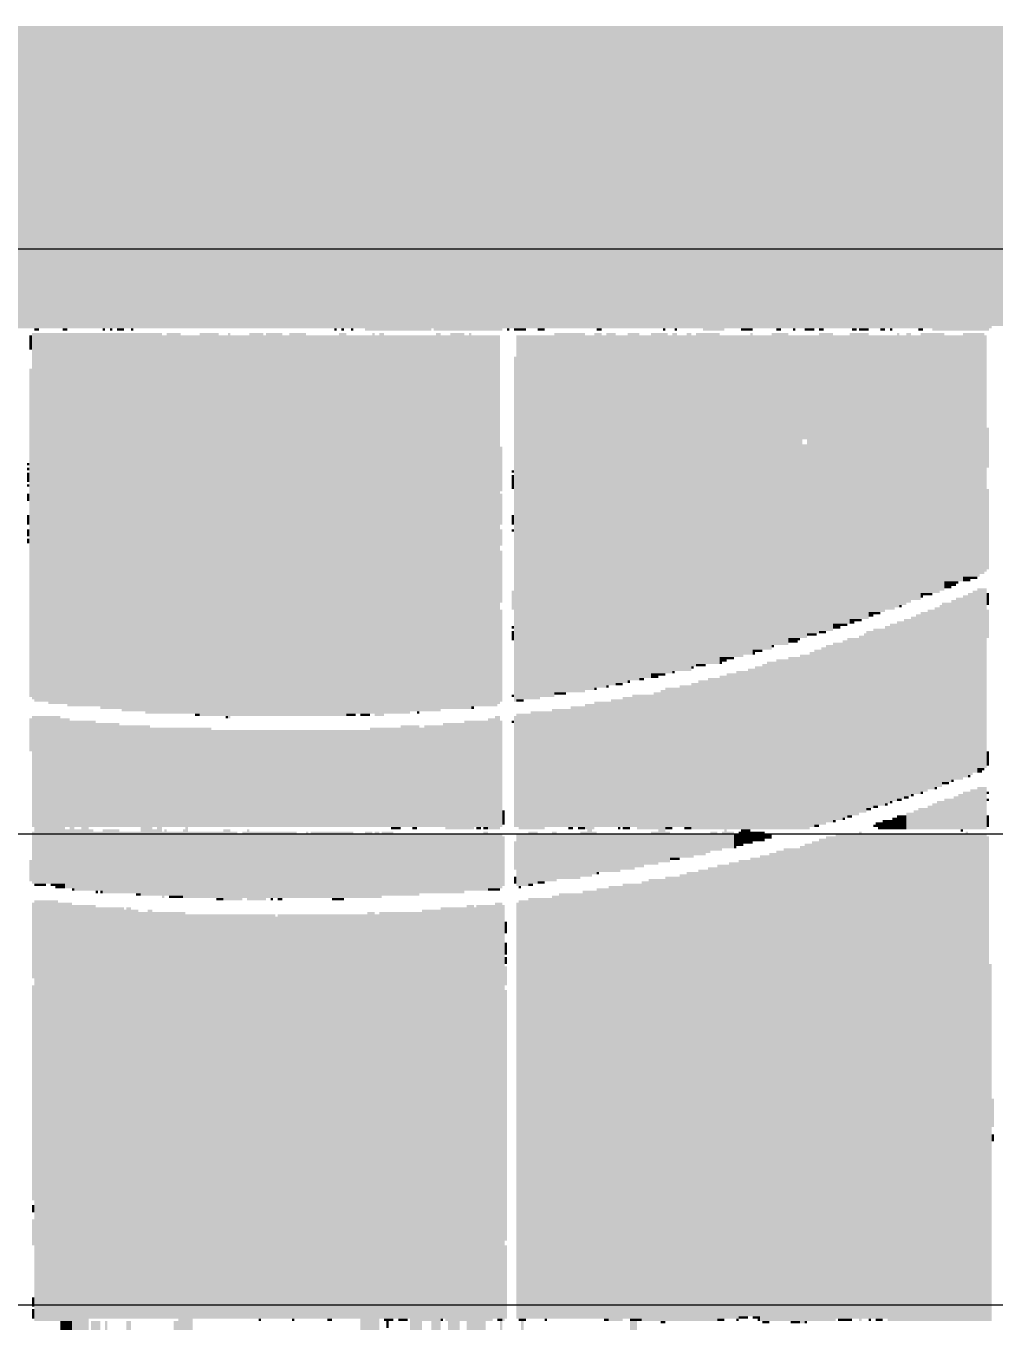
# Model space of a CAD drawing. Extents: x 0 to 19.7, y 0 to 11.
# Drawn here: x 12.667 to 15.644, y 6.698 to 10.681 of the extents above; entities that cross this region are included whole.
import ezdxf

# ---------------------------------------------------------------- set-up
doc = ezdxf.new("R2010")
doc.units = 0
doc.layers.get('0').update_dxf_attribs({"linetype": 'CONTINUOUS'})
doc.layers.add('1', color=1, linetype='CONTINUOUS')

# ---------------------------------------------------------------- blocks, each defined once
blk = doc.blocks.new('*U0')
at = {"color": 7}
for points in [[(0, 1471), (2713, 1471), (0, 1452), (2713, 1452)], [(313, 1452), (2713, 1452), (313, 1450), (2713, 1450)], [(314, 1450), (2713, 1450), (314, 1438), (2713, 1438)], [(315, 1438), (2713, 1438), (315, 1428), (2713, 1428)], [(1341, 1428), (2713, 1428), (1341, 1408), (2713, 1408)], [(1341, 1408), (2356, 1408), (1341, 1407), (2356, 1407)], [(1341, 1407), (2355, 1407), (1341, 1406), (2355, 1406)], [(1341, 1406), (2354, 1406), (1341, 1376), (2354, 1376)], [(1342, 1376), (2354, 1376), (1342, 1375), (2354, 1375)], [(1343, 1375), (2354, 1375), (1343, 1374), (2354, 1374)], [(1344, 1374), (2354, 1374), (1344, 1373), (2354, 1373)], [(1345, 1373), (2354, 1373), (1345, 1371), (2354, 1371)], [(1347, 1371), (2354, 1371), (1347, 1370), (2354, 1370)], [(1348, 1370), (2354, 1370), (1348, 1369), (2354, 1369)], [(1349, 1369), (2354, 1369), (1349, 1368), (2354, 1368)], [(1351, 1368), (2353, 1368), (1351, 1367), (2353, 1367)], [(1352, 1367), (2353, 1367), (1352, 1366), (2353, 1366)], [(1354, 1366), (2352, 1366), (1354, 1365), (2352, 1365)], [(1355, 1365), (2350, 1365), (1355, 1364), (2350, 1364)], [(1356, 1364), (2349, 1364), (1356, 1363), (2349, 1363)], [(1357, 1363), (2348, 1363), (1357, 1362), (2348, 1362)], [(1358, 1362), (2347, 1362), (1358, 1361), (2347, 1361)], [(1359, 1361), (2346, 1361), (1359, 1360), (2346, 1360)], [(1361, 1360), (2345, 1360), (1361, 1359), (2345, 1359)], [(1362, 1359), (2343, 1359), (1362, 1358), (2343, 1358)], [(1363, 1358), (2343, 1358), (1363, 1357), (2343, 1357)], [(1364, 1357), (2341, 1357), (1364, 1356), (2341, 1356)], [(1365, 1356), (2340, 1356), (1365, 1355), (2340, 1355)], [(1366, 1355), (2339, 1355), (1366, 1354), (2339, 1354)], [(1367, 1354), (2338, 1354), (1367, 1353), (2338, 1353)], [(1369, 1353), (2337, 1353), (1369, 1352), (2337, 1352)], [(1370, 1352), (2336, 1352), (1370, 1351), (2336, 1351)], [(1371, 1351), (2334, 1351), (1371, 1350), (2334, 1350)], [(1373, 1350), (2333, 1350), (1373, 1349), (2333, 1349)], [(1374, 1349), (2332, 1349), (1374, 1348), (2332, 1348)], [(1376, 1348), (2331, 1348), (1376, 1347), (2331, 1347)], [(1377, 1347), (2330, 1347), (1377, 1346), (2330, 1346)], [(1393, 1346), (2329, 1346), (1393, 1345), (2329, 1345)], [(1475, 1345), (2328, 1345), (1475, 1344), (2328, 1344)], [(1711, 1344), (2153, 1344), (1711, 1343), (2153, 1343)], [(1746, 1340), (1747, 1340), (1746, 1334), (1747, 1334)], [(1747, 1341), (1802, 1341), (1747, 1186), (1802, 1186)], [(1748, 1343), (1750, 1343), (1748, 1342), (1750, 1342)], [(1760, 1343), (1762, 1343), (1760, 1342), (1762, 1342)], [(1777, 1343), (1778, 1343), (1777, 1342), (1778, 1342)], [(1780, 1343), (1781, 1343), (1780, 1342), (1781, 1342)], [(1783, 1343), (1786, 1343), (1783, 1342), (1786, 1342)], [(1789, 1343), (1790, 1343), (1789, 1342), (1790, 1342)], [(1802, 1340), (1804, 1340), (1802, 1180), (1804, 1180)], [(1804, 1341), (1810, 1341), (1804, 1180), (1810, 1180)], [(1810, 1340), (1818, 1340), (1810, 1180), (1818, 1180)], [(1818, 1341), (1826, 1341), (1818, 1179), (1826, 1179)], [(1826, 1340), (1830, 1340), (1826, 1179), (1830, 1179)], [(1830, 1341), (1831, 1341), (1830, 1178), (1831, 1178)], [(1831, 1340), (1839, 1340), (1831, 1179), (1839, 1179)], [(1839, 1341), (1845, 1341), (1839, 1179), (1845, 1179)], [(1845, 1340), (1846, 1340), (1845, 1179), (1846, 1179)], [(1846, 1341), (1853, 1341), (1846, 1179), (1853, 1179)], [(1853, 1340), (1856, 1340), (1853, 1179), (1856, 1179)], [(1856, 1341), (1863, 1341), (1856, 1179), (1863, 1179)], [(1863, 1340), (1877, 1340), (1863, 1179), (1877, 1179)], [(1875, 1343), (1876, 1343), (1875, 1342), (1876, 1342)], [(1877, 1341), (1880, 1341), (1877, 1179), (1880, 1179)], [(1878, 1343), (1879, 1343), (1878, 1342), (1879, 1342)], [(1880, 1340), (1891, 1340), (1880, 1180), (1891, 1180)], [(1882, 1343), (1883, 1343), (1882, 1342), (1883, 1342)], [(1888, 1343), (1916, 1343), (1888, 1342), (1916, 1342)], [(1891, 1341), (1892, 1341), (1891, 1180), (1892, 1180)], [(1892, 1340), (1894, 1340), (1892, 1179), (1894, 1179)], [(1894, 1341), (1896, 1341), (1894, 1179), (1896, 1179)], [(1896, 1340), (1918, 1340), (1896, 1181), (1918, 1181)], [(1917, 1343), (1946, 1343), (1917, 1342), (1946, 1342)], [(1918, 1341), (1920, 1341), (1918, 1181), (1920, 1181)], [(1920, 1340), (1924, 1340), (1920, 1182), (1924, 1182)], [(1924, 1341), (1930, 1341), (1924, 1182), (1930, 1182)], [(1930, 1340), (1932, 1340), (1930, 1182), (1932, 1182)], [(1932, 1341), (1933, 1341), (1932, 1182), (1933, 1182)], [(1933, 1340), (1945, 1340), (1933, 1184), (1945, 1184)], [(1948, 1343), (1949, 1343), (1948, 1342), (1949, 1342)], [(1951, 1343), (1956, 1343), (1951, 1342), (1956, 1342)], [(1952, 1340), (1968, 1340), (1952, 1187), (1968, 1187)], [(1961, 1343), (1964, 1343), (1961, 1342), (1964, 1342)], [(1968, 1341), (1981, 1341), (1968, 1189), (1981, 1189)], [(1981, 1340), (1985, 1340), (1981, 1190), (1985, 1190)], [(1985, 1341), (1988, 1341), (1985, 1191), (1988, 1191)], [(1986, 1343), (1988, 1343), (1986, 1342), (1988, 1342)], [(1988, 1340), (1990, 1340), (1988, 1191), (1990, 1191)], [(1990, 1341), (1994, 1341), (1990, 1192), (1994, 1192)], [(1994, 1340), (1999, 1340), (1994, 1193), (1999, 1193)], [(1999, 1341), (2004, 1341), (1999, 1194), (2004, 1194)], [(2004, 1340), (2009, 1340), (2004, 1195), (2009, 1195)], [(2009, 1341), (2016, 1341), (2009, 1197), (2016, 1197)], [(2014, 1343), (2015, 1343), (2014, 1342), (2015, 1342)], [(2016, 1340), (2018, 1340), (2016, 1197), (2018, 1197)], [(2018, 1341), (2020, 1341), (2018, 1198), (2020, 1198)], [(2019, 1343), (2020, 1343), (2019, 1342), (2020, 1342)], [(2020, 1340), (2024, 1340), (2020, 1198), (2024, 1198)], [(2024, 1341), (2026, 1341), (2024, 1198), (2026, 1198)], [(2026, 1340), (2028, 1340), (2026, 1200), (2028, 1200)], [(2028, 1341), (2038, 1341), (2028, 1201), (2038, 1201)], [(2031, 1343), (2040, 1343), (2031, 1342), (2040, 1342)], [(2038, 1340), (2051, 1340), (2038, 1205), (2051, 1205)], [(2047, 1343), (2052, 1343), (2047, 1342), (2052, 1342)], [(2051, 1341), (2052, 1341), (2051, 1205), (2052, 1205)], [(2052, 1340), (2060, 1340), (2052, 1207), (2060, 1207)], [(2060, 1341), (2067, 1341), (2060, 1209), (2067, 1209)], [(2062, 1343), (2064, 1343), (2062, 1342), (2064, 1342)], [(2067, 1340), (2080, 1340), (2067, 1296), (2080, 1296)], [(2069, 1343), (2070, 1343), (2069, 1342), (2070, 1342)], [(2074, 1343), (2078, 1343), (2074, 1342), (2078, 1342)], [(2080, 1343), (2082, 1343), (2080, 1342), (2082, 1342)], [(2080, 1341), (2086, 1341), (2080, 1215), (2086, 1215)], [(2086, 1340), (2093, 1340), (2086, 1218), (2093, 1218)], [(2093, 1341), (2101, 1341), (2093, 1220), (2101, 1220)], [(2094, 1343), (2096, 1343), (2094, 1342), (2096, 1342)], [(2097, 1343), (2101, 1343), (2097, 1342), (2101, 1342)], [(2101, 1340), (2113, 1340), (2101, 1225), (2113, 1225)], [(2106, 1343), (2108, 1343), (2106, 1342), (2108, 1342)], [(2110, 1343), (2111, 1343), (2110, 1342), (2111, 1342)], [(2113, 1341), (2114, 1341), (2113, 1225), (2114, 1225)], [(2114, 1340), (2117, 1340), (2114, 1226), (2117, 1226)], [(2117, 1341), (2119, 1341), (2117, 1227), (2119, 1227)], [(2119, 1340), (2123, 1340), (2119, 1228), (2123, 1228)], [(2122, 1343), (2124, 1343), (2122, 1342), (2124, 1342)], [(2123, 1341), (2133, 1341), (2123, 1232), (2133, 1232)], [(2128, 1343), (2152, 1343), (2128, 1342), (2152, 1342)], [(2133, 1340), (2141, 1340), (2133, 1236), (2141, 1236)], [(2141, 1341), (2150, 1341), (2141, 1239), (2150, 1239)], [(2150, 1340), (2151, 1340), (2150, 1240), (2151, 1240)], [(1951, 1331), (1952, 1331), (1951, 1185), (1952, 1185)], [(1746, 1326), (1747, 1326), (1746, 1187), (1747, 1187)], [(2151, 1301), (2152, 1301), (2151, 1284), (2152, 1284)], [(2067, 1296), (2073, 1296), (2067, 1212), (2073, 1212)], [(2075, 1296), (2080, 1296), (2075, 1214), (2080, 1214)], [(1945, 1293), (1946, 1293), (1945, 1274), (1946, 1274)], [(2073, 1294), (2075, 1294), (2073, 1212), (2075, 1212)], [(1745, 1286), (1746, 1286), (1745, 1285), (1746, 1285)], [(1745, 1284), (1746, 1284), (1745, 1283), (1746, 1283)], [(1745, 1282), (1746, 1282), (1745, 1278), (1746, 1278)], [(1950, 1283), (1951, 1283), (1950, 1282), (1951, 1282)], [(1950, 1281), (1951, 1281), (1950, 1275), (1951, 1275)], [(1745, 1277), (1746, 1277), (1745, 1276), (1746, 1276)], [(1745, 1273), (1746, 1273), (1745, 1270), (1746, 1270)], [(1945, 1273), (1946, 1273), (1945, 1260), (1946, 1260)], [(2151, 1275), (2152, 1275), (2151, 1241), (2152, 1241)], [(1745, 1264), (1746, 1264), (1745, 1260), (1746, 1260)], [(1950, 1264), (1951, 1264), (1950, 1260), (1951, 1260)], [(1745, 1258), (1746, 1258), (1745, 1255), (1746, 1255)], [(1945, 1258), (1946, 1258), (1945, 1251), (1946, 1251)], [(1950, 1258), (1951, 1258), (1950, 1257), (1951, 1257)], [(1745, 1254), (1746, 1254), (1745, 1252), (1746, 1252)], [(1945, 1249), (1946, 1249), (1945, 1227), (1946, 1227)], [(2133, 1236), (2139, 1236), (2133, 1235), (2139, 1235)], [(2133, 1235), (2138, 1235), (2133, 1234), (2138, 1234)], [(2141, 1239), (2148, 1239), (2141, 1238), (2148, 1238)], [(2141, 1238), (2147, 1238), (2141, 1237), (2147, 1237)], [(2141, 1237), (2144, 1237), (2141, 1236), (2144, 1236)], [(1950, 1232), (1951, 1232), (1950, 1224), (1951, 1224)], [(2123, 1232), (2131, 1232), (2123, 1231), (2131, 1231)], [(2123, 1231), (2128, 1231), (2123, 1230), (2128, 1230)], [(2123, 1230), (2124, 1230), (2123, 1229), (2124, 1229)], [(2133, 1234), (2136, 1234), (2133, 1233), (2136, 1233)], [(2138, 1229), (2141, 1229), (2138, 1152), (2141, 1152)], [(2141, 1230), (2143, 1230), (2141, 1153), (2143, 1153)], [(2143, 1231), (2145, 1231), (2143, 1154), (2145, 1154)], [(2145, 1232), (2147, 1232), (2145, 1155), (2147, 1155)], [(2147, 1233), (2151, 1233), (2147, 1157), (2151, 1157)], [(2151, 1231), (2152, 1231), (2151, 1226), (2152, 1226)], [(1945, 1224), (1946, 1224), (1945, 1185), (1946, 1185)], [(2101, 1225), (2112, 1225), (2101, 1224), (2112, 1224)], [(2101, 1224), (2108, 1224), (2101, 1223), (2108, 1223)], [(2114, 1226), (2115, 1226), (2114, 1225), (2115, 1225)], [(2126, 1224), (2129, 1224), (2126, 1148), (2129, 1148)], [(2129, 1225), (2131, 1225), (2129, 1149), (2131, 1149)], [(2131, 1226), (2132, 1226), (2131, 1149), (2132, 1149)], [(2132, 1227), (2136, 1227), (2132, 1151), (2136, 1151)], [(2136, 1228), (2138, 1228), (2136, 1152), (2138, 1152)], [(2151, 1224), (2152, 1224), (2151, 1212), (2152, 1212)], [(2086, 1218), (2092, 1218), (2086, 1217), (2092, 1217)], [(2093, 1220), (2098, 1220), (2093, 1219), (2098, 1219)], [(2093, 1219), (2095, 1219), (2093, 1218), (2095, 1218)], [(2101, 1223), (2106, 1223), (2101, 1222), (2106, 1222)], [(2101, 1222), (2103, 1222), (2101, 1221), (2103, 1221)], [(2110, 1218), (2113, 1218), (2110, 1143), (2113, 1143)], [(2113, 1219), (2116, 1219), (2113, 1144), (2116, 1144)], [(2116, 1220), (2119, 1220), (2116, 1145), (2119, 1145)], [(2119, 1221), (2121, 1221), (2119, 1146), (2121, 1146)], [(2121, 1222), (2123, 1222), (2121, 1146), (2123, 1146)], [(2123, 1223), (2126, 1223), (2123, 1147), (2126, 1147)], [(1950, 1217), (1951, 1217), (1950, 1216), (1951, 1216)], [(1950, 1215), (1951, 1215), (1950, 1211), (1951, 1211)], [(2075, 1214), (2079, 1214), (2075, 1213), (2079, 1213)], [(2080, 1215), (2083, 1215), (2080, 1214), (2083, 1214)], [(2086, 1217), (2089, 1217), (2086, 1216), (2089, 1216)], [(2097, 1213), (2099, 1213), (2097, 1138), (2099, 1138)], [(2099, 1214), (2100, 1214), (2099, 1138), (2100, 1138)], [(2100, 1215), (2103, 1215), (2100, 1140), (2103, 1140)], [(2103, 1216), (2108, 1216), (2103, 1141), (2108, 1141)], [(2108, 1217), (2110, 1217), (2108, 1142), (2110, 1142)], [(2052, 1207), (2056, 1207), (2052, 1206), (2056, 1206)], [(2060, 1209), (2061, 1209), (2060, 1208), (2061, 1208)], [(2067, 1212), (2072, 1212), (2067, 1211), (2072, 1211)], [(2067, 1211), (2071, 1211), (2067, 1210), (2071, 1210)], [(2078, 1207), (2081, 1207), (2078, 1133), (2081, 1133)], [(2081, 1208), (2083, 1208), (2081, 1133), (2083, 1133)], [(2083, 1209), (2086, 1209), (2083, 1134), (2086, 1134)], [(2086, 1210), (2090, 1210), (2086, 1135), (2090, 1135)], [(2090, 1211), (2092, 1211), (2090, 1136), (2092, 1136)], [(2092, 1212), (2097, 1212), (2092, 1137), (2097, 1137)], [(2038, 1205), (2048, 1205), (2038, 1204), (2048, 1204)], [(2038, 1204), (2044, 1204), (2038, 1203), (2044, 1203)], [(2038, 1203), (2041, 1203), (2038, 1202), (2041, 1202)], [(2038, 1202), (2039, 1202), (2038, 1201), (2039, 1201)], [(2052, 1206), (2053, 1206), (2052, 1205), (2053, 1205)], [(2058, 1202), (2062, 1202), (2058, 1131), (2062, 1131)], [(2062, 1203), (2067, 1203), (2062, 1131), (2067, 1131)], [(2067, 1204), (2072, 1204), (2067, 1131), (2072, 1131)], [(2072, 1205), (2076, 1205), (2072, 1131), (2076, 1131)], [(2076, 1206), (2078, 1206), (2076, 1132), (2078, 1132)], [(2009, 1197), (2015, 1197), (2009, 1196), (2015, 1196)], [(2009, 1196), (2012, 1196), (2009, 1195), (2012, 1195)], [(2018, 1198), (2019, 1198), (2018, 1197), (2019, 1197)], [(2026, 1200), (2027, 1200), (2026, 1199), (2027, 1199)], [(2028, 1201), (2032, 1201), (2028, 1200), (2032, 1200)], [(2038, 1196), (2041, 1196), (2038, 1131), (2041, 1131)], [(2041, 1197), (2045, 1197), (2041, 1131), (2045, 1131)], [(2045, 1198), (2050, 1198), (2045, 1131), (2050, 1131)], [(2050, 1199), (2053, 1199), (2050, 1131), (2053, 1131)], [(2053, 1200), (2056, 1200), (2053, 1131), (2056, 1131)], [(2056, 1201), (2058, 1201), (2056, 1131), (2058, 1131)], [(1985, 1191), (1986, 1191), (1985, 1190), (1986, 1190)], [(1990, 1192), (1991, 1192), (1990, 1191), (1991, 1191)], [(1994, 1193), (1997, 1193), (1994, 1192), (1997, 1192)], [(1999, 1194), (2000, 1194), (1999, 1193), (2000, 1193)], [(2004, 1195), (2006, 1195), (2004, 1194), (2006, 1194)], [(2015, 1191), (2021, 1191), (2015, 1132), (2021, 1132)], [(2021, 1192), (2026, 1192), (2021, 1132), (2026, 1132)], [(2026, 1193), (2029, 1193), (2026, 1131), (2029, 1131)], [(2029, 1194), (2033, 1194), (2029, 1131), (2033, 1131)], [(2033, 1195), (2038, 1195), (2033, 1131), (2038, 1131)], [(1748, 1186), (1802, 1186), (1748, 1185), (1802, 1185)], [(1754, 1185), (1802, 1185), (1754, 1184), (1802, 1184)], [(1950, 1188), (1951, 1188), (1950, 1187), (1951, 1187)], [(1952, 1187), (1962, 1187), (1952, 1186), (1962, 1186)], [(1952, 1186), (1955, 1186), (1952, 1185), (1955, 1185)], [(1968, 1189), (1973, 1189), (1968, 1188), (1973, 1188)], [(1985, 1185), (1992, 1185), (1985, 1132), (1992, 1132)], [(1992, 1186), (1997, 1186), (1992, 1132), (1997, 1132)], [(1997, 1187), (2001, 1187), (1997, 1132), (2001, 1132)], [(2001, 1188), (2010, 1188), (2001, 1132), (2010, 1132)], [(2010, 1189), (2013, 1189), (2010, 1131), (2013, 1131)], [(2013, 1190), (2015, 1190), (2013, 1117), (2015, 1117)], [(1762, 1184), (1802, 1184), (1762, 1183), (1802, 1183)], [(1776, 1183), (1802, 1183), (1776, 1182), (1802, 1182)], [(1785, 1182), (1802, 1182), (1785, 1181), (1802, 1181)], [(1795, 1181), (1802, 1181), (1795, 1180), (1802, 1180)], [(1816, 1180), (1818, 1180), (1816, 1179), (1818, 1179)], [(1880, 1180), (1884, 1180), (1880, 1179), (1884, 1179)], [(1886, 1180), (1890, 1180), (1886, 1179), (1890, 1179)], [(1896, 1181), (1907, 1181), (1896, 1180), (1907, 1180)], [(1910, 1181), (1911, 1181), (1910, 1180), (1911, 1180)], [(1933, 1184), (1944, 1184), (1933, 1183), (1944, 1183)], [(1933, 1183), (1934, 1183), (1933, 1182), (1934, 1182)], [(1952, 1180), (1958, 1180), (1952, 1132), (1958, 1132)], [(1958, 1181), (1967, 1181), (1958, 1132), (1967, 1132)], [(1967, 1182), (1975, 1182), (1967, 1132), (1975, 1132)], [(1975, 1183), (1981, 1183), (1975, 1132), (1981, 1132)], [(1981, 1184), (1985, 1184), (1981, 1131), (1985, 1131)], [(1746, 1178), (1747, 1178), (1746, 1164), (1747, 1164)], [(1747, 1179), (1759, 1179), (1747, 1132), (1759, 1132)], [(1759, 1178), (1763, 1178), (1759, 1132), (1763, 1132)], [(1763, 1177), (1774, 1177), (1763, 1132), (1774, 1132)], [(1774, 1176), (1784, 1176), (1774, 1132), (1784, 1132)], [(1784, 1175), (1797, 1175), (1784, 1132), (1797, 1132)], [(1797, 1174), (1823, 1174), (1797, 1132), (1823, 1132)], [(1829, 1179), (1830, 1179), (1829, 1178), (1830, 1178)], [(1890, 1174), (1903, 1174), (1890, 1132), (1903, 1132)], [(1903, 1175), (1911, 1175), (1903, 1132), (1911, 1132)], [(1911, 1174), (1913, 1174), (1911, 1132), (1913, 1132)], [(1913, 1175), (1921, 1175), (1913, 1132), (1921, 1132)], [(1921, 1176), (1930, 1176), (1921, 1132), (1930, 1132)], [(1930, 1177), (1940, 1177), (1930, 1132), (1940, 1132)], [(1940, 1178), (1943, 1178), (1940, 1131), (1943, 1131)], [(1943, 1179), (1945, 1179), (1943, 1131), (1945, 1131)], [(1945, 1177), (1946, 1177), (1945, 1132), (1946, 1132)], [(1950, 1177), (1951, 1177), (1950, 1176), (1951, 1176)], [(1951, 1179), (1952, 1179), (1951, 1132), (1952, 1132)], [(1823, 1173), (1890, 1173), (1823, 1132), (1890, 1132)], [(2151, 1164), (2152, 1164), (2151, 1158), (2152, 1158)], [(2136, 1152), (2137, 1152), (2136, 1151), (2137, 1151)], [(2143, 1154), (2144, 1154), (2143, 1153), (2144, 1153)], [(2147, 1157), (2150, 1157), (2147, 1156), (2150, 1156)], [(2147, 1156), (2149, 1156), (2147, 1155), (2149, 1155)], [(2123, 1147), (2124, 1147), (2123, 1146), (2124, 1146)], [(2129, 1149), (2130, 1149), (2129, 1148), (2130, 1148)], [(2132, 1151), (2135, 1151), (2132, 1150), (2135, 1150)], [(2141, 1147), (2144, 1147), (2141, 1131), (2144, 1131)], [(2144, 1148), (2147, 1148), (2144, 1131), (2147, 1131)], [(2147, 1149), (2151, 1149), (2147, 1131), (2151, 1131)], [(2151, 1147), (2152, 1147), (2151, 1146), (2152, 1146)], [(2103, 1141), (2105, 1141), (2103, 1140), (2105, 1140)], [(2108, 1142), (2109, 1142), (2108, 1141), (2109, 1141)], [(2110, 1143), (2111, 1143), (2110, 1142), (2111, 1142)], [(2113, 1144), (2115, 1144), (2113, 1143), (2115, 1143)], [(2116, 1145), (2118, 1145), (2116, 1144), (2118, 1144)], [(2119, 1146), (2120, 1146), (2119, 1145), (2120, 1145)], [(2126, 1141), (2128, 1141), (2126, 1131), (2128, 1131)], [(2128, 1142), (2130, 1142), (2128, 1131), (2130, 1131)], [(2130, 1143), (2133, 1143), (2130, 1131), (2133, 1131)], [(2133, 1144), (2137, 1144), (2133, 1131), (2137, 1131)], [(2137, 1145), (2139, 1145), (2137, 1131), (2139, 1131)], [(2139, 1146), (2141, 1146), (2139, 1131), (2141, 1131)], [(2151, 1144), (2152, 1144), (2151, 1143), (2152, 1143)], [(1946, 1139), (1947, 1139), (1946, 1133), (1947, 1133)], [(2090, 1136), (2091, 1136), (2090, 1135), (2091, 1135)], [(2092, 1137), (2094, 1137), (2092, 1136), (2094, 1136)], [(2100, 1140), (2102, 1140), (2100, 1139), (2102, 1139)], [(2111, 1136), (2113, 1136), (2111, 1131), (2113, 1131)], [(2113, 1137), (2117, 1137), (2113, 1131), (2117, 1131)], [(2117, 1138), (2120, 1138), (2117, 1131), (2120, 1131)], [(2120, 1139), (2122, 1139), (2120, 1131), (2122, 1131)], [(2122, 1140), (2126, 1140), (2122, 1131), (2126, 1131)], [(2151, 1137), (2152, 1137), (2151, 1132), (2152, 1132)], [(1747, 1130), (1748, 1130), (1747, 1108), (1748, 1108)], [(1748, 1132), (1761, 1132), (1748, 1108), (1761, 1108)], [(1761, 1131), (1763, 1131), (1761, 1106), (1763, 1106)], [(1763, 1132), (1765, 1132), (1763, 1106), (1765, 1106)], [(1765, 1131), (1768, 1131), (1765, 1105), (1768, 1105)], [(1768, 1132), (1771, 1132), (1768, 1105), (1771, 1105)], [(1771, 1131), (1773, 1131), (1771, 1105), (1773, 1105)], [(1773, 1130), (1777, 1130), (1773, 1105), (1777, 1105)], [(1777, 1131), (1784, 1131), (1777, 1104), (1784, 1104)], [(1784, 1130), (1793, 1130), (1784, 1104), (1793, 1104)], [(1793, 1132), (1798, 1132), (1793, 1103), (1798, 1103)], [(1798, 1131), (1800, 1131), (1798, 1103), (1800, 1103)], [(1800, 1132), (1802, 1132), (1800, 1103), (1802, 1103)], [(1802, 1130), (1803, 1130), (1802, 1102), (1803, 1102)], [(1803, 1131), (1804, 1131), (1803, 1103), (1804, 1103)], [(1804, 1130), (1811, 1130), (1804, 1103), (1811, 1103)], [(1811, 1131), (1812, 1131), (1811, 1102), (1812, 1102)], [(1812, 1132), (1813, 1132), (1812, 1102), (1813, 1102)], [(1813, 1130), (1828, 1130), (1813, 1102), (1828, 1102)], [(1828, 1131), (1831, 1131), (1828, 1101), (1831, 1101)], [(1831, 1130), (1834, 1130), (1831, 1101), (1834, 1101)], [(1836, 1130), (1838, 1130), (1836, 1102), (1838, 1102)], [(1838, 1131), (1839, 1131), (1838, 1101), (1839, 1101)], [(1839, 1130), (1859, 1130), (1839, 1102), (1859, 1102)], [(1863, 1130), (1864, 1130), (1863, 1102), (1864, 1102)], [(1865, 1130), (1883, 1130), (1865, 1102), (1883, 1102)], [(1888, 1130), (1891, 1130), (1888, 1102), (1891, 1102)], [(1892, 1130), (1894, 1130), (1892, 1102), (1894, 1102)], [(1895, 1130), (1900, 1130), (1895, 1103), (1900, 1103)], [(1899, 1132), (1903, 1132), (1899, 1131), (1903, 1131)], [(1908, 1132), (1910, 1132), (1908, 1131), (1910, 1131)], [(1922, 1132), (1934, 1132), (1922, 1131), (1934, 1131)], [(1935, 1132), (1937, 1132), (1935, 1131), (1937, 1131)], [(1938, 1132), (1940, 1132), (1938, 1131), (1940, 1131)], [(1938, 1130), (1940, 1130), (1938, 1105), (1940, 1105)], [(1953, 1132), (1964, 1132), (1953, 1131), (1964, 1131)], [(1957, 1130), (1961, 1130), (1957, 1108), (1961, 1108)], [(1967, 1130), (1969, 1130), (1967, 1109), (1969, 1109)], [(1974, 1132), (1976, 1132), (1974, 1131), (1976, 1131)], [(1978, 1132), (1981, 1132), (1978, 1131), (1981, 1131)], [(1979, 1130), (1982, 1130), (1979, 1111), (1982, 1111)], [(1982, 1131), (1984, 1131), (1982, 1111), (1984, 1111)], [(1984, 1130), (1986, 1130), (1984, 1112), (1986, 1112)], [(1995, 1132), (1996, 1132), (1995, 1131), (1996, 1131)], [(1997, 1132), (2000, 1132), (1997, 1131), (2000, 1131)], [(2003, 1132), (2010, 1132), (2003, 1131), (2010, 1131)], [(2009, 1130), (2012, 1130), (2009, 1116), (2012, 1116)], [(2012, 1131), (2013, 1131), (2012, 1117), (2013, 1117)], [(2015, 1132), (2018, 1132), (2015, 1131), (2018, 1131)], [(2015, 1130), (2017, 1130), (2015, 1117), (2017, 1117)], [(2023, 1132), (2026, 1132), (2023, 1131), (2026, 1131)], [(2034, 1130), (2037, 1130), (2034, 1122), (2037, 1122)], [(2039, 1130), (2040, 1130), (2039, 1123), (2040, 1123)], [(2040, 1131), (2041, 1131), (2040, 1123), (2041, 1123)], [(2041, 1130), (2044, 1130), (2041, 1123), (2044, 1123)], [(2046, 1130), (2047, 1130), (2046, 1124), (2047, 1124)], [(2047, 1131), (2051, 1131), (2047, 1125), (2051, 1125)], [(2051, 1130), (2057, 1130), (2051, 1126), (2057, 1126)], [(2078, 1133), (2080, 1133), (2078, 1132), (2080, 1132)], [(2086, 1135), (2087, 1135), (2086, 1134), (2087, 1134)], [(2097, 1130), (2098, 1130), (2097, 923), (2098, 923)], [(2103, 1133), (2104, 1133), (2103, 1132), (2104, 1132)], [(2104, 1134), (2107, 1134), (2104, 1132), (2107, 1132)], [(2105, 1132), (2107, 1132), (2105, 1131), (2107, 1131)], [(2107, 1135), (2111, 1135), (2107, 1131), (2111, 1131)], [(2140, 1131), (2141, 1131), (2140, 1130), (2141, 1130)], [(2142, 1130), (2143, 1130), (2142, 923), (2143, 923)], [(1834, 1129), (1836, 1129), (1834, 1101), (1836, 1101)], [(1859, 1129), (1863, 1129), (1859, 1102), (1863, 1102)], [(1864, 1129), (1865, 1129), (1864, 1102), (1865, 1102)], [(1883, 1129), (1888, 1129), (1883, 1102), (1888, 1102)], [(1891, 1129), (1892, 1129), (1891, 1102), (1892, 1102)], [(1894, 1129), (1895, 1129), (1894, 1102), (1895, 1102)], [(1900, 1129), (1938, 1129), (1900, 1105), (1938, 1105)], [(1940, 1129), (1946, 1129), (1940, 1106), (1946, 1106)], [(1946, 1128), (1947, 1128), (1946, 1107), (1947, 1107)], [(1951, 1126), (1952, 1126), (1951, 1114), (1952, 1114)], [(1952, 1129), (1957, 1129), (1952, 1107), (1957, 1107)], [(1961, 1129), (1967, 1129), (1961, 1109), (1967, 1109)], [(1969, 1129), (1979, 1129), (1969, 1110), (1979, 1110)], [(1986, 1129), (2009, 1129), (1986, 1116), (2009, 1116)], [(2017, 1129), (2034, 1129), (2017, 1121), (2034, 1121)], [(2037, 1129), (2039, 1129), (2037, 1122), (2039, 1122)], [(2044, 1129), (2046, 1129), (2044, 1124), (2046, 1124)], [(2047, 1125), (2048, 1125), (2047, 1124), (2048, 1124)], [(2051, 1126), (2052, 1126), (2051, 1125), (2052, 1125)], [(2057, 1129), (2060, 1129), (2057, 1127), (2060, 1127)], [(2074, 1125), (2077, 1125), (2074, 923), (2077, 923)], [(2077, 1126), (2080, 1126), (2077, 923), (2080, 923)], [(2080, 1127), (2083, 1127), (2080, 923), (2083, 923)], [(2083, 1128), (2087, 1128), (2083, 923), (2087, 923)], [(2087, 1129), (2097, 1129), (2087, 924), (2097, 924)], [(2098, 1129), (2142, 1129), (2098, 924), (2142, 924)], [(2143, 1129), (2151, 1129), (2143, 923), (2151, 923)], [(2151, 1128), (2152, 1128), (2151, 923), (2152, 923)], [(2017, 1121), (2032, 1121), (2017, 1120), (2032, 1120)], [(2017, 1120), (2027, 1120), (2017, 1119), (2027, 1119)], [(2017, 1119), (2021, 1119), (2017, 1118), (2021, 1118)], [(2044, 1124), (2045, 1124), (2044, 1123), (2045, 1123)], [(2051, 1119), (2055, 1119), (2051, 925), (2055, 925)], [(2055, 1120), (2059, 1120), (2055, 923), (2059, 923)], [(2059, 1121), (2062, 1121), (2059, 923), (2062, 923)], [(2062, 1122), (2065, 1122), (2062, 923), (2065, 923)], [(2065, 1123), (2072, 1123), (2065, 923), (2072, 923)], [(2072, 1124), (2074, 1124), (2072, 922), (2074, 922)], [(1746, 1118), (1747, 1118), (1746, 1109), (1747, 1109)], [(1986, 1116), (2006, 1116), (1986, 1115), (2006, 1115)], [(1986, 1115), (2002, 1115), (1986, 1114), (2002, 1114)], [(1986, 1114), (1996, 1114), (1986, 1113), (1996, 1113)], [(2029, 1114), (2033, 1114), (2029, 923), (2033, 923)], [(2033, 1115), (2037, 1115), (2033, 923), (2037, 923)], [(2037, 1116), (2042, 1116), (2037, 924), (2042, 924)], [(2042, 1117), (2046, 1117), (2042, 924), (2046, 924)], [(2046, 1118), (2051, 1118), (2046, 925), (2051, 925)], [(1748, 1108), (1753, 1108), (1748, 1107), (1753, 1107)], [(1755, 1108), (1761, 1108), (1755, 1107), (1761, 1107)], [(1951, 1111), (1952, 1111), (1951, 1108), (1952, 1108)], [(1957, 1108), (1959, 1108), (1957, 1107), (1959, 1107)], [(1961, 1109), (1964, 1109), (1961, 1108), (1964, 1108)], [(1986, 1113), (1987, 1113), (1986, 1112), (1987, 1112)], [(1997, 1108), (2005, 1108), (1997, 924), (2005, 924)], [(2005, 1109), (2008, 1109), (2005, 923), (2008, 923)], [(2008, 1110), (2015, 1110), (2008, 923), (2015, 923)], [(2015, 1111), (2021, 1111), (2015, 923), (2021, 923)], [(2021, 1112), (2024, 1112), (2021, 923), (2024, 923)], [(2024, 1113), (2029, 1113), (2024, 923), (2029, 923)], [(1757, 1107), (1761, 1107), (1757, 1106), (1761, 1106)], [(1764, 1106), (1765, 1106), (1764, 1105), (1765, 1105)], [(1774, 1105), (1775, 1105), (1774, 1104), (1775, 1104)], [(1776, 1105), (1777, 1105), (1776, 1104), (1777, 1104)], [(1791, 1104), (1793, 1104), (1791, 1103), (1793, 1103)], [(1805, 1103), (1811, 1103), (1805, 1102), (1811, 1102)], [(1900, 1105), (1930, 1105), (1900, 1104), (1930, 1104)], [(1900, 1104), (1911, 1104), (1900, 1103), (1911, 1103)], [(1940, 1106), (1945, 1106), (1940, 1105), (1945, 1105)], [(1953, 1107), (1954, 1107), (1953, 1106), (1954, 1106)], [(1967, 1103), (1970, 1103), (1967, 924), (1970, 924)], [(1970, 1104), (1980, 1104), (1970, 924), (1980, 924)], [(1980, 1105), (1986, 1105), (1980, 924), (1986, 924)], [(1986, 1106), (1991, 1106), (1986, 924), (1991, 924)], [(1991, 1107), (1997, 1107), (1991, 923), (1997, 923)], [(1747, 1100), (1748, 1100), (1747, 1068), (1748, 1068)], [(1748, 1101), (1758, 1101), (1748, 923), (1758, 923)], [(1758, 1100), (1764, 1100), (1758, 923), (1764, 923)], [(1764, 1099), (1774, 1099), (1764, 924), (1774, 924)], [(1774, 1098), (1786, 1098), (1774, 924), (1786, 924)], [(1786, 1097), (1787, 1097), (1786, 924), (1787, 924)], [(1787, 1098), (1789, 1098), (1787, 924), (1789, 924)], [(1789, 1097), (1792, 1097), (1789, 924), (1792, 924)], [(1796, 1097), (1798, 1097), (1796, 924), (1798, 924)], [(1825, 1102), (1828, 1102), (1825, 1101), (1828, 1101)], [(1839, 1102), (1846, 1102), (1839, 1101), (1846, 1101)], [(1848, 1102), (1849, 1102), (1848, 1101), (1849, 1101)], [(1851, 1102), (1853, 1102), (1851, 1101), (1853, 1101)], [(1874, 1102), (1879, 1102), (1874, 1101), (1879, 1101)], [(1912, 1097), (1920, 1097), (1912, 923), (1920, 923)], [(1920, 1098), (1931, 1098), (1920, 924), (1931, 924)], [(1931, 1099), (1934, 1099), (1931, 863), (1934, 863)], [(1934, 1098), (1935, 1098), (1934, 865), (1935, 865)], [(1935, 1099), (1943, 1099), (1935, 924), (1943, 924)], [(1943, 1100), (1946, 1100), (1943, 924), (1946, 924)], [(1946, 1099), (1947, 1099), (1946, 923), (1947, 923)], [(1952, 1100), (1953, 1100), (1952, 924), (1953, 924)], [(1953, 1101), (1957, 1101), (1953, 924), (1957, 924)], [(1957, 1102), (1967, 1102), (1957, 924), (1967, 924)], [(1792, 1096), (1796, 1096), (1792, 924), (1796, 924)], [(1798, 1096), (1812, 1096), (1798, 924), (1812, 924)], [(1812, 1095), (1850, 1095), (1812, 924), (1850, 924)], [(1850, 1094), (1851, 1094), (1850, 924), (1851, 924)], [(1851, 1095), (1889, 1095), (1851, 924), (1889, 924)], [(1889, 1096), (1892, 1096), (1889, 723), (1892, 723)], [(1892, 1095), (1894, 1095), (1892, 723), (1894, 723)], [(1894, 1096), (1912, 1096), (1894, 924), (1912, 924)], [(1947, 1092), (1948, 1092), (1947, 1087), (1948, 1087)], [(1947, 1083), (1948, 1083), (1947, 1078), (1948, 1078)], [(1947, 1077), (1948, 1077), (1947, 1074), (1948, 1074)], [(1947, 1073), (1948, 1073), (1947, 1065), (1948, 1065)], [(2152, 1074), (2153, 1074), (2152, 923), (2153, 923)], [(1747, 1065), (1748, 1065), (1747, 974), (1748, 974)], [(1947, 1063), (1948, 1063), (1947, 957), (1948, 957)], [(2153, 1017), (2154, 1017), (2153, 1005), (2154, 1005)], [(2153, 1002), (2154, 1002), (2153, 999), (2154, 999)], [(1747, 972), (1748, 972), (1747, 969), (1748, 969)], [(1747, 966), (1748, 966), (1747, 955), (1748, 955)], [(1947, 955), (1948, 955), (1947, 924), (1948, 924)], [(1747, 933), (1748, 933), (1747, 929), (1748, 929)], [(1747, 928), (1748, 928), (1747, 924), (1748, 924)], [(1759, 923), (1764, 923), (1759, 919), (1764, 919)], [(1764, 924), (1771, 924), (1764, 918), (1771, 918)], [(1772, 923), (1776, 923), (1772, 915), (1776, 915)], [(1778, 923), (1779, 923), (1778, 912), (1779, 912)], [(1787, 923), (1789, 923), (1787, 908), (1789, 908)], [(1807, 923), (1809, 923), (1807, 893), (1809, 893)], [(1809, 924), (1815, 924), (1809, 892), (1815, 892)], [(1843, 924), (1844, 924), (1843, 923), (1844, 923)], [(1857, 924), (1858, 924), (1857, 923), (1858, 923)], [(1872, 924), (1874, 924), (1872, 923), (1874, 923)], [(1886, 924), (1889, 924), (1886, 723), (1889, 723)], [(1896, 924), (1900, 924), (1896, 923), (1900, 923)], [(1897, 923), (1898, 923), (1897, 920), (1898, 920)], [(1902, 924), (1906, 924), (1902, 923), (1906, 923)], [(1907, 924), (1912, 924), (1907, 722), (1912, 722)], [(1916, 923), (1920, 923), (1916, 832), (1920, 832)], [(1920, 924), (1921, 924), (1920, 923), (1921, 923)], [(1922, 924), (1931, 924), (1922, 923), (1931, 923)], [(1923, 923), (1928, 923), (1923, 853), (1928, 853)], [(1935, 924), (1942, 924), (1935, 923), (1942, 923)], [(1935, 923), (1939, 923), (1935, 870), (1939, 870)], [(1944, 924), (1946, 924), (1944, 923), (1946, 923)], [(1945, 923), (1946, 923), (1945, 879), (1946, 879)], [(1953, 924), (1956, 924), (1953, 923), (1956, 923)], [(1954, 923), (1955, 923), (1954, 888), (1955, 888)], [(1964, 924), (1965, 924), (1964, 923), (1965, 923)], [(1989, 924), (1991, 924), (1989, 923), (1991, 923)], [(2000, 924), (2005, 924), (2000, 923), (2005, 923)], [(2000, 923), (2003, 923), (2000, 916), (2003, 916)], [(2013, 923), (2015, 923), (2013, 922), (2015, 922)], [(2037, 924), (2040, 924), (2037, 923), (2040, 923)], [(2045, 924), (2046, 924), (2045, 923), (2046, 923)], [(2046, 925), (2050, 925), (2046, 924), (2050, 924)], [(2052, 925), (2055, 925), (2052, 924), (2055, 924)], [(2054, 924), (2055, 924), (2054, 923), (2055, 923)], [(2056, 923), (2059, 923), (2056, 922), (2059, 922)], [(2068, 923), (2072, 923), (2068, 922), (2072, 922)], [(2074, 923), (2075, 923), (2074, 922), (2075, 922)], [(2088, 924), (2094, 924), (2088, 923), (2094, 923)], [(2101, 924), (2102, 924), (2101, 923), (2102, 923)], [(2104, 924), (2107, 924), (2104, 923), (2107, 923)], [(2109, 924), (2142, 924), (2109, 923), (2142, 923)]]:
    blk.add_solid(points, dxfattribs=at)

msp = doc.modelspace()

# ---------------------------------------------------------------- linework, layer by layer
at = {"layer": '1'}
for p, q in [((1.183, 9.996), (19.2704, 9.996)), ((19.3877, 8.1981), (0.1858, 8.1981)), ((9.0429, 6.7519), (16.2982, 6.7519))]:
    msp.add_line(p, q, dxfattribs=at)

# ---------------------------------------------------------------- block references
at = {"xscale": 0.007261200278071202, "yscale": 0.007261200278071202, "zscale": 0.007261200278071202}
msp.add_blockref('*U0', (0, 0), dxfattribs=at)

doc.saveas('drawing.dxf')
